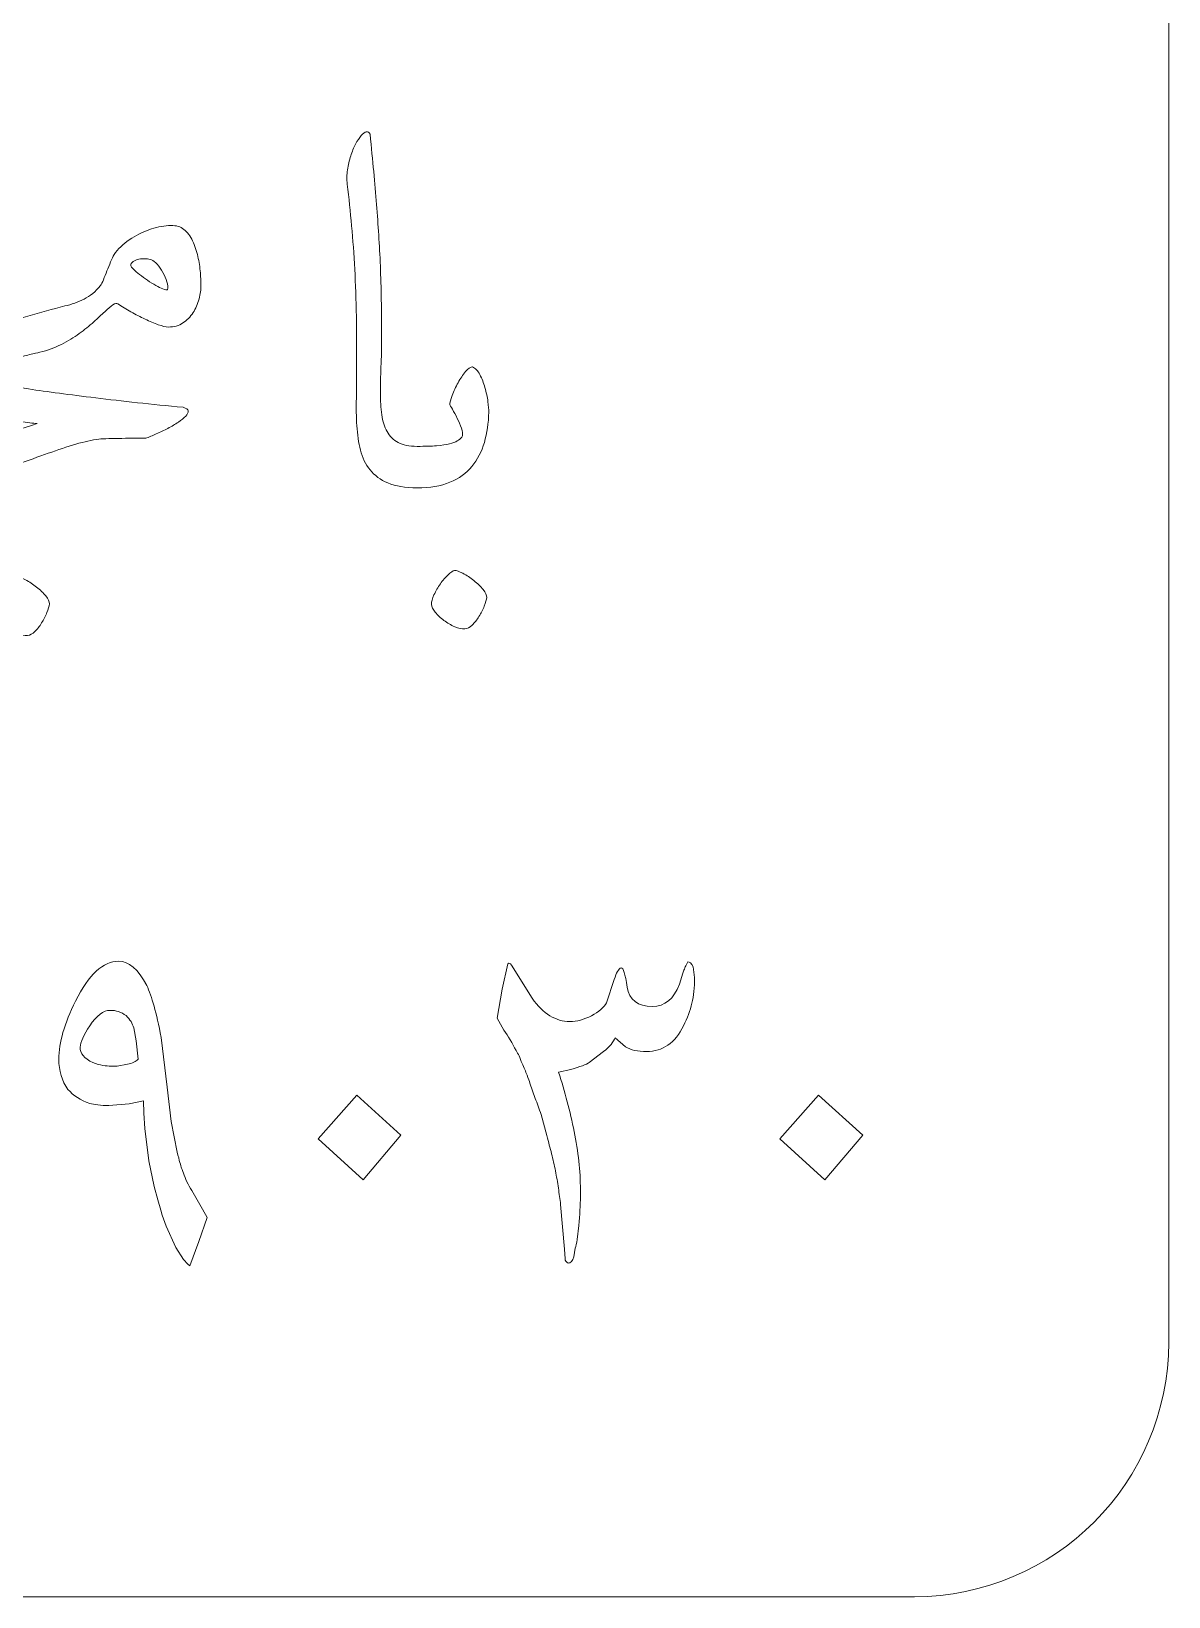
# Model space of a CAD drawing. Header units: millimetres. Extents: x -20 to 89, y -25 to 20.
# Drawn here: x 6.38 to 19.8, y -19.8 to -1.32 of the extents above; entities that cross this region are included whole.
import ezdxf

# ---------------------------------------------------------------- set-up
doc = ezdxf.new("R2010")
doc.units = ezdxf.units.MM
doc.header["$MEASUREMENT"] = 0
doc.layers.add('Layer 1', color=7, linetype='Continuous')

msp = doc.modelspace()

# ---------------------------------------------------------------- linework, layer by layer
at = {"layer": 'Layer 1', "color": 250, "lineweight": 18}
msp.add_open_spline([(-16.8, 19.8), (-16.8, 19.8), (16.8, 19.8), (16.8, 19.8), (18.4523, 19.8), (19.8, 18.4523), (19.8, 16.8), (19.8, 16.8), (19.8, -16.8), (19.8, -16.8), (19.8, -18.4523), (18.4523, -19.8), (16.8, -19.8), (16.8, -19.8), (-16.8, -19.8), (-16.8, -19.8), (-18.4523, -19.8), (-19.8, -18.4523), (-19.8, -16.8), (-19.8, -16.8), (-19.8, 16.8), (-19.8, 16.8), (-19.8, 18.4523), (-18.4523, 19.8), (-16.8, 19.8)], degree=3, knots=[0, 0, 0, 0, 0.125, 0.125, 0.125, 0.25, 0.25, 0.25, 0.375, 0.375, 0.375, 0.5, 0.5, 0.5, 0.625, 0.625, 0.625, 0.75, 0.75, 0.75, 0.875, 0.875, 0.875, 1, 1, 1, 1], dxfattribs=at)
at = {"layer": 'Layer 1', "color": 250, "lineweight": 9}
for points, knots in [([(10.9308, -6.7142), (10.9308, -6.7142), (10.9306, -6.714), (10.9306, -6.714), (10.7897, -6.7125), (10.6756, -6.6931), (10.5868, -6.6557), (10.4982, -6.6187), (10.4273, -6.5668), (10.3748, -6.5012), (10.3218, -6.4356), (10.2845, -6.3577), (10.2619, -6.268), (10.2397, -6.1788), (10.2255, -6.0825), (10.2188, -5.9795), (10.2125, -5.8765), (10.2111, -5.7685), (10.2143, -5.656), (10.2171, -5.5434), (10.2181, -5.4298), (10.2164, -5.3166), (10.2181, -5.094), (10.2171, -4.8855), (10.2143, -4.6908), (10.2111, -4.496), (10.2044, -4.3101), (10.1948, -4.1334), (10.1857, -3.9563), (10.173, -3.7852), (10.1578, -3.6204), (10.1426, -3.4553), (10.1257, -3.2917), (10.1063, -3.129), (10.0996, -3.0736), (10.101, -3.0176), (10.1098, -2.96), (10.1186, -2.9022), (10.131, -2.8479), (10.1469, -2.7964), (10.1631, -2.7449), (10.1821, -2.6979), (10.2044, -2.6563), (10.227, -2.6147), (10.2488, -2.5808), (10.2707, -2.5558), (10.2919, -2.5304), (10.312, -2.5152), (10.3307, -2.511), (10.3487, -2.506), (10.3635, -2.5163), (10.3748, -2.5399), (10.391, -2.6979), (10.4051, -2.8447), (10.4182, -2.9798), (10.4309, -3.1149), (10.4418, -3.244), (10.4517, -3.3675), (10.4612, -3.4903), (10.4697, -3.6113), (10.4778, -3.7302), (10.4859, -3.8487), (10.4922, -3.9711), (10.4968, -4.0963), (10.5018, -4.2219), (10.5056, -4.3539), (10.5078, -4.4925), (10.5102, -4.6315), (10.5113, -4.7825), (10.5113, -4.9448), (10.5113, -5.0626), (10.5092, -5.1766), (10.5042, -5.2852), (10.4993, -5.3942), (10.4968, -5.4962), (10.4968, -5.5911), (10.4968, -5.6856), (10.5025, -5.772), (10.5138, -5.8497), (10.525, -5.9273), (10.5459, -5.9936), (10.5762, -6.049), (10.6065, -6.1044), (10.6499, -6.147), (10.7067, -6.1777), (10.7635, -6.2084), (10.838, -6.2232), (10.9311, -6.2232), (10.9311, -6.2232), (10.9313, -6.2235), (10.9313, -6.2235), (11.0236, -6.2235), (11.1003, -6.221), (11.1609, -6.2157), (11.2215, -6.2108), (11.2716, -6.203), (11.3118, -6.1935), (11.3517, -6.1839), (11.3828, -6.1723), (11.4039, -6.1596), (11.4258, -6.1469), (11.4438, -6.1324), (11.4583, -6.1159), (11.4692, -6.0979), (11.4702, -6.0711), (11.4607, -6.0354), (11.4508, -5.9994), (11.4367, -5.962), (11.4184, -5.9222), (11.4004, -5.8827), (11.381, -5.8456), (11.3609, -5.8104), (11.3411, -5.7751), (11.3263, -5.7497), (11.3164, -5.7331), (11.3164, -5.7095), (11.326, -5.6721), (11.344, -5.6223), (11.3626, -5.5722), (11.3859, -5.5225), (11.4138, -5.4724), (11.4417, -5.4223), (11.4713, -5.3786), (11.5023, -5.3415), (11.5337, -5.3038), (11.5613, -5.2854), (11.5853, -5.2854), (11.6188, -5.3002), (11.6473, -5.3309), (11.6713, -5.3771), (11.6957, -5.4234), (11.7154, -5.4745), (11.7313, -5.5306), (11.7472, -5.5863), (11.7588, -5.6414), (11.7662, -5.695), (11.7733, -5.7486), (11.7768, -5.7899), (11.7768, -5.8181), (11.7736, -5.9483), (11.756, -6.0679), (11.7242, -6.1765), (11.6921, -6.2855), (11.6431, -6.3797), (11.5768, -6.4598), (11.5105, -6.5395), (11.424, -6.602), (11.3178, -6.6468), (11.2113, -6.6916), (11.0825, -6.7142), (10.9308, -6.7142)], [0, 0, 0, 0, 0.02, 0.02, 0.02, 0.04, 0.04, 0.04, 0.06, 0.06, 0.06, 0.08, 0.08, 0.08, 0.1, 0.1, 0.1, 0.12, 0.12, 0.12, 0.14, 0.14, 0.14, 0.16, 0.16, 0.16, 0.18, 0.18, 0.18, 0.2, 0.2, 0.2, 0.22, 0.22, 0.22, 0.24, 0.24, 0.24, 0.26, 0.26, 0.26, 0.28, 0.28, 0.28, 0.3, 0.3, 0.3, 0.32, 0.32, 0.32, 0.34, 0.34, 0.34, 0.36, 0.36, 0.36, 0.38, 0.38, 0.38, 0.4, 0.4, 0.4, 0.42, 0.42, 0.42, 0.44, 0.44, 0.44, 0.46, 0.46, 0.46, 0.48, 0.48, 0.48, 0.5, 0.5, 0.5, 0.52, 0.52, 0.52, 0.54, 0.54, 0.54, 0.56, 0.56, 0.56, 0.58, 0.58, 0.58, 0.6, 0.6, 0.6, 0.62, 0.62, 0.62, 0.64, 0.64, 0.64, 0.66, 0.66, 0.66, 0.68, 0.68, 0.68, 0.7, 0.7, 0.7, 0.72, 0.72, 0.72, 0.74, 0.74, 0.74, 0.76, 0.76, 0.76, 0.78, 0.78, 0.78, 0.8, 0.8, 0.8, 0.82, 0.82, 0.82, 0.84, 0.84, 0.84, 0.86, 0.86, 0.86, 0.88, 0.88, 0.88, 0.9, 0.9, 0.9, 0.92, 0.92, 0.92, 0.94, 0.94, 0.94, 0.96, 0.96, 0.96, 0.98, 0.98, 0.98, 1, 1, 1, 1]), ([(5.0529, -6.7141), (5.0529, -6.7141), (5.0528, -6.7139), (5.0528, -6.7139), (5.0528, -6.7139), (5.0289, -6.7139), (5.0289, -6.7139), (5.0289, -6.8261), (5.0053, -6.9439), (4.957, -7.0677), (4.909, -7.1919), (4.8437, -7.3133), (4.7605, -7.4325), (4.6776, -7.5521), (4.5799, -7.666), (4.468, -7.7743), (4.3562, -7.8826), (4.238, -7.9772), (4.1131, -8.0587), (3.9886, -8.1398), (3.8602, -8.204), (3.7283, -8.2502), (3.5967, -8.2964), (3.4686, -8.318), (3.3441, -8.3151), (3.2689, -8.3134), (3.1843, -8.3074), (3.0911, -8.2961), (2.9973, -8.2848), (2.901, -8.2668), (2.8008, -8.2411), (2.701, -8.2157), (2.6018, -8.1818), (2.5038, -8.1391), (2.4053, -8.0968), (2.3147, -8.0428), (2.2314, -7.9768), (2.2028, -7.9514), (2.1827, -7.9274), (2.1704, -7.9042), (2.1584, -7.8812), (2.1538, -7.8611), (2.1559, -7.8445), (2.1584, -7.8283), (2.1679, -7.8163), (2.1838, -7.8089), (2.1993, -7.8015), (2.2212, -7.8008), (2.2484, -7.8068), (2.3203, -7.8234), (2.3895, -7.8364), (2.4558, -7.8459), (2.5218, -7.8558), (2.587, -7.8632), (2.6512, -7.8685), (2.7147, -7.8735), (2.7793, -7.8773), (2.8442, -7.8795), (2.9088, -7.8819), (2.9754, -7.883), (3.0442, -7.883), (3.2136, -7.883), (3.3744, -7.8657), (3.5272, -7.8315), (3.6799, -7.7973), (3.8224, -7.7479), (3.9551, -7.6833), (4.0877, -7.6195), (4.2094, -7.5429), (4.3195, -7.454), (4.4299, -7.3651), (4.528, -7.2656), (4.6141, -7.1549), (4.6317, -7.1298), (4.6441, -7.0988), (4.6515, -7.0624), (4.6585, -7.0257), (4.6603, -6.988), (4.6561, -6.9488), (4.6525, -6.9104), (4.6423, -6.8723), (4.6261, -6.8349), (4.6102, -6.7978), (4.588, -6.7647), (4.559, -6.7365), (4.5097, -6.7407), (4.4511, -6.7453), (4.3844, -6.7499), (4.317, -6.7545), (4.2475, -6.7548), (4.1756, -6.752), (4.1036, -6.7492), (4.0323, -6.7407), (3.9611, -6.7273), (3.8898, -6.7139), (3.8267, -6.6927), (3.7706, -6.6638), (3.7145, -6.6345), (3.6693, -6.5961), (3.6351, -6.5484), (3.6005, -6.5005), (3.5836, -6.4394), (3.5836, -6.3646), (3.5836, -6.3212), (3.5942, -6.2704), (3.6147, -6.2122), (3.6355, -6.154), (3.6633, -6.0944), (3.6986, -6.0334), (3.7339, -5.972), (3.7752, -5.9113), (3.8232, -5.8506), (3.8711, -5.7903), (3.9219, -5.7367), (3.9756, -5.6894), (4.0292, -5.6425), (4.0846, -5.6044), (4.1421, -5.5755), (4.1996, -5.5462), (4.2557, -5.5317), (4.31, -5.5317), (4.3657, -5.5317), (4.4208, -5.5434), (4.4754, -5.5663), (4.5298, -5.5896), (4.5809, -5.6199), (4.63, -5.657), (4.6786, -5.6944), (4.7249, -5.7377), (4.7679, -5.7868), (4.8109, -5.8362), (4.8487, -5.8863), (4.8815, -5.9367), (4.9143, -5.9879), (4.9425, -6.038), (4.9654, -6.0881), (4.9887, -6.1378), (5.006, -6.1833), (5.017, -6.2235), (5.017, -6.2235), (5.0529, -6.2235), (5.0529, -6.2235), (5.0529, -6.2235), (5.053, -6.2237), (5.053, -6.2237), (5.1553, -6.2223), (5.2522, -6.2184), (5.3432, -6.2124), (5.4339, -6.2064), (5.5316, -6.1945), (5.6357, -6.1765), (5.7394, -6.1588), (5.8558, -6.1324), (5.9842, -6.0974), (6.113, -6.0622), (6.2668, -6.0145), (6.446, -5.9549), (6.3995, -5.9507), (6.3317, -5.9415), (6.2432, -5.9281), (6.1543, -5.9147), (6.0569, -5.8985), (5.9507, -5.8798), (5.8442, -5.8614), (5.7355, -5.8403), (5.6237, -5.8173), (5.5115, -5.7941), (5.4106, -5.7711), (5.3203, -5.7478), (5.23, -5.7249), (5.1563, -5.7016), (5.0998, -5.6783), (5.043, -5.6554), (5.0155, -5.6339), (5.0173, -5.6148), (5.0187, -5.6), (5.0229, -5.5838), (5.0303, -5.5665), (5.0374, -5.5492), (5.0469, -5.5316), (5.0578, -5.5136), (5.0688, -5.496), (5.0808, -5.478), (5.0938, -5.46), (5.1065, -5.4421), (5.1184, -5.4267), (5.1297, -5.4133), (5.1297, -5.4133), (5.1296, -5.4131), (5.1296, -5.4131), (5.2397, -5.2833), (5.361, -5.1725), (5.4926, -5.0818), (5.6245, -4.9908), (5.7618, -4.9128), (5.9039, -4.849), (6.0458, -4.7848), (6.1907, -4.7308), (6.3379, -4.6867), (6.485, -4.6426), (6.6296, -4.6024), (6.7714, -4.5668), (6.8529, -4.5488), (6.9291, -4.522), (7.0004, -4.486), (7.0716, -4.4504), (7.1358, -4.3964), (7.1933, -4.3248), (7.2046, -4.3114), (7.2166, -4.2888), (7.2293, -4.2567), (7.242, -4.2246), (7.2558, -4.19), (7.2702, -4.1537), (7.2844, -4.117), (7.2988, -4.0814), (7.3133, -4.0461), (7.3278, -4.0111), (7.3419, -3.9819), (7.3563, -3.96), (7.3994, -3.894), (7.4586, -3.8362), (7.5338, -3.7864), (7.6089, -3.7363), (7.6865, -3.6968), (7.7663, -3.6675), (7.8463, -3.6386), (7.9225, -3.6217), (7.9956, -3.6171), (8.0682, -3.6129), (8.1236, -3.6238), (8.1617, -3.6506), (8.2065, -3.6806), (8.2429, -3.7233), (8.2711, -3.7783), (8.2989, -3.8337), (8.3212, -3.8937), (8.337, -3.9575), (8.3526, -4.0217), (8.3642, -4.0863), (8.3702, -4.1512), (8.3769, -4.2165), (8.3801, -4.2726), (8.3801, -4.3202), (8.3801, -4.371), (8.3723, -4.4257), (8.3572, -4.4835), (8.342, -4.5421), (8.3187, -4.5961), (8.2866, -4.6447), (8.2545, -4.6945), (8.2146, -4.735), (8.1667, -4.7672), (8.1187, -4.7993), (8.0619, -4.8151), (7.9966, -4.8151), (7.9645, -4.8137), (7.9243, -4.8045), (7.8756, -4.7873), (7.8266, -4.77), (7.7747, -4.7485), (7.7197, -4.7223), (7.6643, -4.6962), (7.6089, -4.667), (7.5532, -4.6349), (7.4971, -4.6028), (7.4459, -4.571), (7.3994, -4.54), (7.3853, -4.5308), (7.3655, -4.5357), (7.3394, -4.5544), (7.314, -4.5728), (7.2826, -4.5996), (7.2452, -4.6349), (7.2075, -4.6701), (7.1634, -4.7104), (7.1133, -4.7559), (7.0628, -4.8014), (7.006, -4.8472), (6.9429, -4.8927), (6.8801, -4.9379), (6.8095, -4.9806), (6.7323, -5.0201), (6.6547, -5.0596), (6.5703, -5.0906), (6.4793, -5.1132), (6.4504, -5.1189), (6.4098, -5.1284), (6.3569, -5.1411), (6.3043, -5.1538), (6.2475, -5.1683), (6.1869, -5.1848), (6.1258, -5.2014), (6.0641, -5.2191), (6.0006, -5.2385), (5.9378, -5.2579), (5.8803, -5.2776), (5.8281, -5.2977), (5.7766, -5.3182), (5.7346, -5.3379), (5.7025, -5.3584), (5.6704, -5.3782), (5.6545, -5.3965), (5.6545, -5.4131), (5.6545, -5.4131), (5.6545, -5.4137), (5.6545, -5.4137), (5.657, -5.4229), (5.7176, -5.439), (5.8357, -5.4624), (5.9564, -5.4861), (6.1264, -5.5143), (6.3462, -5.5464), (6.566, -5.5785), (6.8302, -5.6138), (7.1396, -5.6515), (7.449, -5.6896), (7.7929, -5.7267), (8.1715, -5.7623), (8.2067, -5.7729), (8.2254, -5.7877), (8.2279, -5.806), (8.2304, -5.8247), (8.2212, -5.8452), (8.2004, -5.8678), (8.1799, -5.89), (8.1506, -5.9136), (8.1129, -5.9383), (8.0755, -5.963), (8.0342, -5.987), (7.9898, -6.0114), (7.945, -6.035), (7.8991, -6.0569), (7.8529, -6.077), (7.8063, -6.0974), (7.7651, -6.114), (7.728, -6.1278), (7.728, -6.1278), (7.6049, -6.1278), (7.6049, -6.1278), (7.5544, -6.1278), (7.5022, -6.1281), (7.4476, -6.1288), (7.3932, -6.1292), (7.3417, -6.1302), (7.292, -6.1317), (7.2422, -6.1334), (7.2031, -6.1355), (7.1745, -6.1387), (7.0944, -6.1475), (7.0041, -6.1673), (6.9025, -6.198), (6.8006, -6.2287), (6.6923, -6.2643), (6.5765, -6.3056), (6.4605, -6.3465), (6.3395, -6.3902), (6.2132, -6.4365), (6.0869, -6.4827), (5.9588, -6.5257), (5.8287, -6.5652), (5.6981, -6.6047), (5.5676, -6.6386), (5.4364, -6.6661), (5.3055, -6.6936), (5.1778, -6.7099), (5.0529, -6.7141)], [0, 0, 0, 0, 0.0081967, 0.0081967, 0.0081967, 0.0163934, 0.0163934, 0.0163934, 0.0245902, 0.0245902, 0.0245902, 0.0327869, 0.0327869, 0.0327869, 0.0409836, 0.0409836, 0.0409836, 0.0491803, 0.0491803, 0.0491803, 0.057377, 0.057377, 0.057377, 0.0655738, 0.0655738, 0.0655738, 0.0737705, 0.0737705, 0.0737705, 0.0819672, 0.0819672, 0.0819672, 0.0901639, 0.0901639, 0.0901639, 0.0983607, 0.0983607, 0.0983607, 0.1065574, 0.1065574, 0.1065574, 0.1147541, 0.1147541, 0.1147541, 0.1229508, 0.1229508, 0.1229508, 0.1311475, 0.1311475, 0.1311475, 0.1393443, 0.1393443, 0.1393443, 0.147541, 0.147541, 0.147541, 0.1557377, 0.1557377, 0.1557377, 0.1639344, 0.1639344, 0.1639344, 0.1721311, 0.1721311, 0.1721311, 0.1803279, 0.1803279, 0.1803279, 0.1885246, 0.1885246, 0.1885246, 0.1967213, 0.1967213, 0.1967213, 0.204918, 0.204918, 0.204918, 0.2131148, 0.2131148, 0.2131148, 0.2213115, 0.2213115, 0.2213115, 0.2295082, 0.2295082, 0.2295082, 0.2377049, 0.2377049, 0.2377049, 0.2459016, 0.2459016, 0.2459016, 0.2540984, 0.2540984, 0.2540984, 0.2622951, 0.2622951, 0.2622951, 0.2704918, 0.2704918, 0.2704918, 0.2786885, 0.2786885, 0.2786885, 0.2868852, 0.2868852, 0.2868852, 0.295082, 0.295082, 0.295082, 0.3032787, 0.3032787, 0.3032787, 0.3114754, 0.3114754, 0.3114754, 0.3196721, 0.3196721, 0.3196721, 0.3278689, 0.3278689, 0.3278689, 0.3360656, 0.3360656, 0.3360656, 0.3442623, 0.3442623, 0.3442623, 0.352459, 0.352459, 0.352459, 0.3606557, 0.3606557, 0.3606557, 0.3688525, 0.3688525, 0.3688525, 0.3770492, 0.3770492, 0.3770492, 0.3852459, 0.3852459, 0.3852459, 0.3934426, 0.3934426, 0.3934426, 0.4016393, 0.4016393, 0.4016393, 0.4098361, 0.4098361, 0.4098361, 0.4180328, 0.4180328, 0.4180328, 0.4262295, 0.4262295, 0.4262295, 0.4344262, 0.4344262, 0.4344262, 0.442623, 0.442623, 0.442623, 0.4508197, 0.4508197, 0.4508197, 0.4590164, 0.4590164, 0.4590164, 0.4672131, 0.4672131, 0.4672131, 0.4754098, 0.4754098, 0.4754098, 0.4836066, 0.4836066, 0.4836066, 0.4918033, 0.4918033, 0.4918033, 0.5, 0.5, 0.5, 0.5081967, 0.5081967, 0.5081967, 0.5163934, 0.5163934, 0.5163934, 0.5245902, 0.5245902, 0.5245902, 0.5327869, 0.5327869, 0.5327869, 0.5409836, 0.5409836, 0.5409836, 0.5491803, 0.5491803, 0.5491803, 0.557377, 0.557377, 0.557377, 0.5655738, 0.5655738, 0.5655738, 0.5737705, 0.5737705, 0.5737705, 0.5819672, 0.5819672, 0.5819672, 0.5901639, 0.5901639, 0.5901639, 0.5983607, 0.5983607, 0.5983607, 0.6065574, 0.6065574, 0.6065574, 0.6147541, 0.6147541, 0.6147541, 0.6229508, 0.6229508, 0.6229508, 0.6311475, 0.6311475, 0.6311475, 0.6393443, 0.6393443, 0.6393443, 0.647541, 0.647541, 0.647541, 0.6557377, 0.6557377, 0.6557377, 0.6639344, 0.6639344, 0.6639344, 0.6721311, 0.6721311, 0.6721311, 0.6803279, 0.6803279, 0.6803279, 0.6885246, 0.6885246, 0.6885246, 0.6967213, 0.6967213, 0.6967213, 0.704918, 0.704918, 0.704918, 0.7131148, 0.7131148, 0.7131148, 0.7213115, 0.7213115, 0.7213115, 0.7295082, 0.7295082, 0.7295082, 0.7377049, 0.7377049, 0.7377049, 0.7459016, 0.7459016, 0.7459016, 0.7540984, 0.7540984, 0.7540984, 0.7622951, 0.7622951, 0.7622951, 0.7704918, 0.7704918, 0.7704918, 0.7786885, 0.7786885, 0.7786885, 0.7868852, 0.7868852, 0.7868852, 0.795082, 0.795082, 0.795082, 0.8032787, 0.8032787, 0.8032787, 0.8114754, 0.8114754, 0.8114754, 0.8196721, 0.8196721, 0.8196721, 0.8278689, 0.8278689, 0.8278689, 0.8360656, 0.8360656, 0.8360656, 0.8442623, 0.8442623, 0.8442623, 0.852459, 0.852459, 0.852459, 0.8606557, 0.8606557, 0.8606557, 0.8688525, 0.8688525, 0.8688525, 0.8770492, 0.8770492, 0.8770492, 0.8852459, 0.8852459, 0.8852459, 0.8934426, 0.8934426, 0.8934426, 0.9016393, 0.9016393, 0.9016393, 0.9098361, 0.9098361, 0.9098361, 0.9180328, 0.9180328, 0.9180328, 0.9262295, 0.9262295, 0.9262295, 0.9344262, 0.9344262, 0.9344262, 0.942623, 0.942623, 0.942623, 0.9508197, 0.9508197, 0.9508197, 0.9590164, 0.9590164, 0.9590164, 0.9672131, 0.9672131, 0.9672131, 0.9754098, 0.9754098, 0.9754098, 0.9836066, 0.9836066, 0.9836066, 0.9918033, 0.9918033, 0.9918033, 1, 1, 1, 1]), ([(7.5507, -4.0919), (7.5539, -4.1008), (7.5652, -4.1145), (7.5842, -4.1332), (7.6033, -4.1519), (7.6273, -4.1727), (7.6562, -4.1949), (7.6848, -4.2172), (7.7162, -4.2401), (7.7493, -4.263), (7.7832, -4.2863), (7.8156, -4.3068), (7.8467, -4.3248), (7.8781, -4.3428), (7.9063, -4.3565), (7.9317, -4.366), (7.9571, -4.3759), (7.9758, -4.3784), (7.9867, -4.3742), (7.9917, -4.3488), (7.9885, -4.3174), (7.9772, -4.28), (7.9663, -4.2429), (7.9508, -4.2059), (7.9306, -4.1703), (7.9109, -4.1343), (7.8883, -4.1025), (7.8636, -4.075), (7.8386, -4.0475), (7.816, -4.0298), (7.7952, -4.0228), (7.7775, -4.015), (7.7553, -4.0108), (7.7282, -4.009), (7.701, -4.0076), (7.6742, -4.0097), (7.6477, -4.0147), (7.6213, -4.02), (7.5987, -4.0288), (7.5793, -4.0415), (7.5602, -4.0545), (7.5507, -4.0708), (7.5507, -4.0919)], [0, 0, 0, 0, 0.0714286, 0.0714286, 0.0714286, 0.1428571, 0.1428571, 0.1428571, 0.2142857, 0.2142857, 0.2142857, 0.2857143, 0.2857143, 0.2857143, 0.3571429, 0.3571429, 0.3571429, 0.4285714, 0.4285714, 0.4285714, 0.5, 0.5, 0.5, 0.5714286, 0.5714286, 0.5714286, 0.6428571, 0.6428571, 0.6428571, 0.7142857, 0.7142857, 0.7142857, 0.7857143, 0.7857143, 0.7857143, 0.8571429, 0.8571429, 0.8571429, 0.9285714, 0.9285714, 0.9285714, 1, 1, 1, 1]), ([(11.1009, -8.0889), (11.0991, -8.0575), (11.1086, -8.0198), (11.1298, -7.975), (11.1506, -7.9302), (11.1757, -7.8872), (11.2053, -7.8462), (11.2346, -7.805), (11.2653, -7.7693), (11.2963, -7.7386), (11.3277, -7.7079), (11.3528, -7.691), (11.3718, -7.6882), (11.394, -7.6864), (11.4272, -7.6981), (11.4713, -7.7217), (11.5154, -7.7453), (11.5584, -7.7743), (11.6008, -7.8078), (11.6431, -7.8416), (11.6794, -7.8766), (11.7098, -7.9133), (11.7401, -7.9496), (11.7546, -7.9806), (11.7532, -8.006), (11.7496, -8.0329), (11.7398, -8.0671), (11.7232, -8.1094), (11.7063, -8.151), (11.6854, -8.1916), (11.6607, -8.2311), (11.6361, -8.271), (11.6089, -8.3045), (11.5803, -8.3331), (11.5514, -8.3613), (11.5228, -8.3761), (11.4939, -8.3779), (11.459, -8.3807), (11.4187, -8.3722), (11.3739, -8.3521), (11.3291, -8.3317), (11.2868, -8.307), (11.2469, -8.277), (11.2071, -8.247), (11.1732, -8.2149), (11.1453, -8.181), (11.1175, -8.1464), (11.1027, -8.1158), (11.1009, -8.0889)], [0, 0, 0, 0, 0.0625, 0.0625, 0.0625, 0.125, 0.125, 0.125, 0.1875, 0.1875, 0.1875, 0.25, 0.25, 0.25, 0.3125, 0.3125, 0.3125, 0.375, 0.375, 0.375, 0.4375, 0.4375, 0.4375, 0.5, 0.5, 0.5, 0.5625, 0.5625, 0.5625, 0.625, 0.625, 0.625, 0.6875, 0.6875, 0.6875, 0.75, 0.75, 0.75, 0.8125, 0.8125, 0.8125, 0.875, 0.875, 0.875, 0.9375, 0.9375, 0.9375, 1, 1, 1, 1]), ([(5.9398, -8.1651), (5.9384, -8.134), (5.9479, -8.0959), (5.9687, -8.0511), (5.9895, -8.0063), (6.0146, -7.9633), (6.0442, -7.9224), (6.0738, -7.8811), (6.1042, -7.8455), (6.1356, -7.8148), (6.1666, -7.7841), (6.1917, -7.7675), (6.2111, -7.7643), (6.2333, -7.7629), (6.2665, -7.7742), (6.3102, -7.7978), (6.3543, -7.8218), (6.3973, -7.8504), (6.4397, -7.8843), (6.482, -7.9178), (6.5187, -7.9527), (6.549, -7.9894), (6.579, -8.0257), (6.5938, -8.0568), (6.5921, -8.0825), (6.5889, -8.1093), (6.579, -8.1436), (6.5621, -8.1855), (6.5452, -8.2272), (6.5243, -8.2677), (6.4996, -8.3072), (6.4749, -8.3471), (6.4481, -8.381), (6.4192, -8.4092), (6.3906, -8.4374), (6.3617, -8.4526), (6.3331, -8.454), (6.2979, -8.4572), (6.2576, -8.4487), (6.2132, -8.4282), (6.1684, -8.4081), (6.1261, -8.3831), (6.0862, -8.3531), (6.0463, -8.3235), (6.0121, -8.2914), (5.9842, -8.2571), (5.9564, -8.2226), (5.9415, -8.1919), (5.9398, -8.1651)], [0, 0, 0, 0, 0.0625, 0.0625, 0.0625, 0.125, 0.125, 0.125, 0.1875, 0.1875, 0.1875, 0.25, 0.25, 0.25, 0.3125, 0.3125, 0.3125, 0.375, 0.375, 0.375, 0.4375, 0.4375, 0.4375, 0.5, 0.5, 0.5, 0.5625, 0.5625, 0.5625, 0.625, 0.625, 0.625, 0.6875, 0.6875, 0.6875, 0.75, 0.75, 0.75, 0.8125, 0.8125, 0.8125, 0.875, 0.875, 0.875, 0.9375, 0.9375, 0.9375, 1, 1, 1, 1]), ([(8.4524, -15.3236), (8.4524, -15.3236), (8.3561, -15.609), (8.3561, -15.609), (8.3561, -15.609), (8.2485, -15.8941), (8.2485, -15.8941), (8.2485, -15.8941), (8.2249, -15.8754), (8.2249, -15.8754), (8.2249, -15.8754), (8.1723, -15.8196), (8.1723, -15.8196), (8.1723, -15.8196), (8.082, -15.6803), (8.082, -15.6803), (8.082, -15.6803), (7.9684, -15.4259), (7.9684, -15.4259), (7.9684, -15.4259), (7.9215, -15.2989), (7.9215, -15.2989), (7.9215, -15.2989), (7.907, -15.24), (7.907, -15.24), (7.907, -15.24), (7.8689, -15.1155), (7.8689, -15.1155), (7.8689, -15.1155), (7.828, -14.9606), (7.828, -14.9606), (7.828, -14.9606), (7.7638, -14.6565), (7.7638, -14.6565), (7.7638, -14.6565), (7.7173, -14.2752), (7.7173, -14.2752), (7.7173, -14.2752), (7.7056, -14.0924), (7.7056, -14.0924), (7.7056, -14.0924), (7.7, -13.9467), (7.7, -13.9467), (7.7, -13.9467), (7.5335, -13.9838), (7.5335, -13.9838), (7.5335, -13.9838), (7.2943, -14.0025), (7.2943, -14.0025), (7.1951, -14.0025), (7.1193, -13.994), (7.0667, -13.9778), (6.9577, -13.9404), (6.8724, -13.8857), (6.8099, -13.813), (6.7379, -13.7118), (6.7023, -13.5929), (6.7023, -13.4564), (6.7023, -13.262), (6.7679, -13.0338), (6.9002, -12.7713), (7.0561, -12.4566), (7.2251, -12.2996), (7.4082, -12.2996), (7.5268, -12.2996), (7.6375, -12.3945), (7.7405, -12.5847), (7.7698, -12.6513), (7.7984, -12.7328), (7.8266, -12.8302), (7.8548, -12.9272), (7.8824, -13.0514), (7.9099, -13.202), (7.9099, -13.202), (7.9801, -13.7852), (7.9801, -13.7852), (7.9801, -13.7852), (8.0291, -14.1916), (8.0291, -14.1916), (8.0291, -14.1916), (8.0997, -14.5542), (8.0997, -14.5542), (8.1247, -14.6537), (8.1416, -14.7154), (8.1505, -14.7405), (8.1593, -14.7652), (8.1695, -14.7931), (8.1812, -14.8241), (8.2083, -14.8964), (8.2432, -14.9656), (8.2863, -15.0319), (8.2863, -15.0319), (8.3999, -15.2277), (8.3999, -15.2277), (8.3999, -15.2277), (8.4524, -15.3236), (8.4524, -15.3236)], [0, 0, 0, 0, 0.03125, 0.03125, 0.03125, 0.0625, 0.0625, 0.0625, 0.09375, 0.09375, 0.09375, 0.125, 0.125, 0.125, 0.15625, 0.15625, 0.15625, 0.1875, 0.1875, 0.1875, 0.21875, 0.21875, 0.21875, 0.25, 0.25, 0.25, 0.28125, 0.28125, 0.28125, 0.3125, 0.3125, 0.3125, 0.34375, 0.34375, 0.34375, 0.375, 0.375, 0.375, 0.40625, 0.40625, 0.40625, 0.4375, 0.4375, 0.4375, 0.46875, 0.46875, 0.46875, 0.5, 0.5, 0.5, 0.53125, 0.53125, 0.53125, 0.5625, 0.5625, 0.5625, 0.59375, 0.59375, 0.59375, 0.625, 0.625, 0.625, 0.65625, 0.65625, 0.65625, 0.6875, 0.6875, 0.6875, 0.71875, 0.71875, 0.71875, 0.75, 0.75, 0.75, 0.78125, 0.78125, 0.78125, 0.8125, 0.8125, 0.8125, 0.84375, 0.84375, 0.84375, 0.875, 0.875, 0.875, 0.90625, 0.90625, 0.90625, 0.9375, 0.9375, 0.9375, 0.96875, 0.96875, 0.96875, 1, 1, 1, 1]), ([(14.2053, -12.4918), (14.2053, -12.6096), (14.1947, -12.7112), (14.1732, -12.7958), (14.1555, -12.8826), (14.1227, -12.9715), (14.074, -13.0625), (13.9749, -13.265), (13.8299, -13.3663), (13.6394, -13.3663), (13.5343, -13.3663), (13.4507, -13.3479), (13.3886, -13.3105), (13.3886, -13.3105), (13.269, -13.2022), (13.269, -13.2022), (13.257, -13.228), (13.2408, -13.2545), (13.2192, -13.2813), (13.1981, -13.3081), (13.1688, -13.3367), (13.1318, -13.3663), (13.1318, -13.3663), (12.9628, -13.494), (12.9628, -13.494), (12.9275, -13.5187), (12.8545, -13.5466), (12.7437, -13.5776), (12.7437, -13.5776), (12.6008, -13.609), (12.6008, -13.609), (12.6746, -13.8408), (12.7359, -14.0747), (12.7846, -14.3096), (12.833, -14.5449), (12.8577, -14.7746), (12.8577, -14.9982), (12.8577, -14.9982), (12.8577, -15.079), (12.8577, -15.079), (12.8577, -15.1806), (12.8506, -15.2935), (12.8372, -15.418), (12.8372, -15.418), (12.8196, -15.586), (12.8196, -15.586), (12.8139, -15.6294), (12.8058, -15.6622), (12.7963, -15.6854), (12.7963, -15.6854), (12.7786, -15.7878), (12.7786, -15.7878), (12.767, -15.8375), (12.7444, -15.8625), (12.7116, -15.8625), (12.6883, -15.8502), (12.6767, -15.8336), (12.6767, -15.8128), (12.6767, -15.8128), (12.6707, -15.6981), (12.6707, -15.6981), (12.6707, -15.6981), (12.6241, -15.1711), (12.6241, -15.1711), (12.6164, -15.109), (12.6075, -15.0441), (12.5977, -14.9771), (12.5881, -14.9097), (12.5765, -14.8423), (12.5631, -14.7742), (12.5493, -14.7058), (12.5342, -14.6388), (12.5176, -14.5724), (12.501, -14.5065), (12.4819, -14.4352), (12.4608, -14.3587), (12.4608, -14.3587), (12.3934, -14.1106), (12.3934, -14.1106), (12.3821, -14.0754), (12.3708, -14.0419), (12.3602, -14.0098), (12.3493, -13.9777), (12.3373, -13.9473), (12.3235, -13.9184), (12.3235, -13.9184), (12.2622, -13.7385), (12.2622, -13.7385), (12.2548, -13.718), (12.2431, -13.6863), (12.2276, -13.6439), (12.2121, -13.6016), (12.1923, -13.5557), (12.169, -13.506), (12.1457, -13.44), (12.1225, -13.3892), (12.0988, -13.3539), (12.054, -13.265), (12.0057, -13.1846), (11.9531, -13.1123), (11.9531, -13.1123), (11.8773, -12.9726), (11.8773, -12.9726), (11.8773, -12.9726), (11.9355, -12.6315), (11.9355, -12.6315), (11.9355, -12.6315), (12.0029, -12.3305), (12.0029, -12.3305), (12.0145, -12.3182), (12.0279, -12.3231), (12.0434, -12.3461), (12.0434, -12.3461), (12.2886, -12.7369), (12.2886, -12.7369), (12.3528, -12.8279), (12.4223, -12.8964), (12.4971, -12.943), (12.5719, -12.9895), (12.6506, -13.0132), (12.7321, -13.0132), (12.8157, -13.0132), (12.9014, -12.9895), (12.9889, -12.943), (13.0764, -12.8964), (13.1356, -12.8456), (13.1667, -12.7898), (13.1667, -12.7898), (13.257, -12.5164), (13.257, -12.5164), (13.2806, -12.436), (13.3078, -12.3894), (13.3388, -12.3771), (13.3621, -12.3771), (13.3861, -12.4533), (13.4101, -12.605), (13.4344, -12.757), (13.5343, -12.8332), (13.7093, -12.8332), (13.8532, -12.8332), (13.9594, -12.7465), (14.0271, -12.5725), (14.0271, -12.5725), (14.068, -12.4392), (14.068, -12.4392), (14.0719, -12.4265), (14.0776, -12.411), (14.0843, -12.3926), (14.091, -12.3739), (14.098, -12.3584), (14.1061, -12.3461), (14.1061, -12.3461), (14.1118, -12.3305), (14.1118, -12.3305), (14.1118, -12.3305), (14.1238, -12.3058), (14.1238, -12.3058), (14.1471, -12.3058), (14.1686, -12.3252), (14.1876, -12.3648), (14.1876, -12.3648), (14.2053, -12.4918), (14.2053, -12.4918)], [0, 0, 0, 0, 0.0185185, 0.0185185, 0.0185185, 0.037037, 0.037037, 0.037037, 0.0555556, 0.0555556, 0.0555556, 0.0740741, 0.0740741, 0.0740741, 0.0925926, 0.0925926, 0.0925926, 0.1111111, 0.1111111, 0.1111111, 0.1296296, 0.1296296, 0.1296296, 0.1481481, 0.1481481, 0.1481481, 0.1666667, 0.1666667, 0.1666667, 0.1851852, 0.1851852, 0.1851852, 0.2037037, 0.2037037, 0.2037037, 0.2222222, 0.2222222, 0.2222222, 0.2407407, 0.2407407, 0.2407407, 0.2592593, 0.2592593, 0.2592593, 0.2777778, 0.2777778, 0.2777778, 0.2962963, 0.2962963, 0.2962963, 0.3148148, 0.3148148, 0.3148148, 0.3333333, 0.3333333, 0.3333333, 0.3518519, 0.3518519, 0.3518519, 0.3703704, 0.3703704, 0.3703704, 0.3888889, 0.3888889, 0.3888889, 0.4074074, 0.4074074, 0.4074074, 0.4259259, 0.4259259, 0.4259259, 0.4444444, 0.4444444, 0.4444444, 0.462963, 0.462963, 0.462963, 0.4814815, 0.4814815, 0.4814815, 0.5, 0.5, 0.5, 0.5185185, 0.5185185, 0.5185185, 0.537037, 0.537037, 0.537037, 0.5555556, 0.5555556, 0.5555556, 0.5740741, 0.5740741, 0.5740741, 0.5925926, 0.5925926, 0.5925926, 0.6111111, 0.6111111, 0.6111111, 0.6296296, 0.6296296, 0.6296296, 0.6481481, 0.6481481, 0.6481481, 0.6666667, 0.6666667, 0.6666667, 0.6851852, 0.6851852, 0.6851852, 0.7037037, 0.7037037, 0.7037037, 0.7222222, 0.7222222, 0.7222222, 0.7407407, 0.7407407, 0.7407407, 0.7592593, 0.7592593, 0.7592593, 0.7777778, 0.7777778, 0.7777778, 0.7962963, 0.7962963, 0.7962963, 0.8148148, 0.8148148, 0.8148148, 0.8333333, 0.8333333, 0.8333333, 0.8518519, 0.8518519, 0.8518519, 0.8703704, 0.8703704, 0.8703704, 0.8888889, 0.8888889, 0.8888889, 0.9074074, 0.9074074, 0.9074074, 0.9259259, 0.9259259, 0.9259259, 0.9444444, 0.9444444, 0.9444444, 0.962963, 0.962963, 0.962963, 0.9814815, 0.9814815, 0.9814815, 1, 1, 1, 1]), ([(7.6386, -13.4564), (7.6386, -13.4564), (7.6153, -13.2394), (7.6153, -13.2394), (7.6153, -13.2394), (7.586, -13.0874), (7.586, -13.0874), (7.574, -13.0359), (7.544, -12.9872), (7.4957, -12.9417), (7.441, -12.9004), (7.3779, -12.8796), (7.3059, -12.8796), (7.2301, -12.8796), (7.1503, -12.9403), (7.0667, -13.0616), (6.9969, -13.1706), (6.9588, -13.2553), (6.9531, -13.3149), (6.9531, -13.3869), (7.0025, -13.4476), (7.102, -13.497), (7.1482, -13.5135), (7.1888, -13.5241), (7.2227, -13.5294), (7.2569, -13.5347), (7.2904, -13.5372), (7.3232, -13.5372), (7.3232, -13.5372), (7.3906, -13.5372), (7.3906, -13.5372), (7.3906, -13.5372), (7.5133, -13.5153), (7.5133, -13.5153), (7.5694, -13.5051), (7.6114, -13.4853), (7.6386, -13.4564)], [0, 0, 0, 0, 0.0833333, 0.0833333, 0.0833333, 0.1666667, 0.1666667, 0.1666667, 0.25, 0.25, 0.25, 0.3333333, 0.3333333, 0.3333333, 0.4166667, 0.4166667, 0.4166667, 0.5, 0.5, 0.5, 0.5833333, 0.5833333, 0.5833333, 0.6666667, 0.6666667, 0.6666667, 0.75, 0.75, 0.75, 0.8333333, 0.8333333, 0.8333333, 0.9166667, 0.9166667, 0.9166667, 1, 1, 1, 1]), ([(10.7399, -14.3524), (10.7399, -14.3524), (10.2932, -14.8809), (10.2932, -14.8809), (10.2932, -14.8809), (9.762, -14.3958), (9.762, -14.3958), (9.762, -14.3958), (10.2199, -13.8818), (10.2199, -13.8818), (10.2199, -13.8818), (10.7399, -14.3524), (10.7399, -14.3524)], [0, 0, 0, 0, 0.25, 0.25, 0.25, 0.5, 0.5, 0.5, 0.75, 0.75, 0.75, 1, 1, 1, 1]), ([(16.1893, -14.3524), (16.1893, -14.3524), (15.7427, -14.8809), (15.7427, -14.8809), (15.7427, -14.8809), (15.2114, -14.3958), (15.2114, -14.3958), (15.2114, -14.3958), (15.6693, -13.8818), (15.6693, -13.8818), (15.6693, -13.8818), (16.1893, -14.3524), (16.1893, -14.3524)], [0, 0, 0, 0, 0.25, 0.25, 0.25, 0.5, 0.5, 0.5, 0.75, 0.75, 0.75, 1, 1, 1, 1])]:
    msp.add_open_spline(points, degree=3, knots=knots, dxfattribs=at)

doc.saveas('drawing.dxf')
